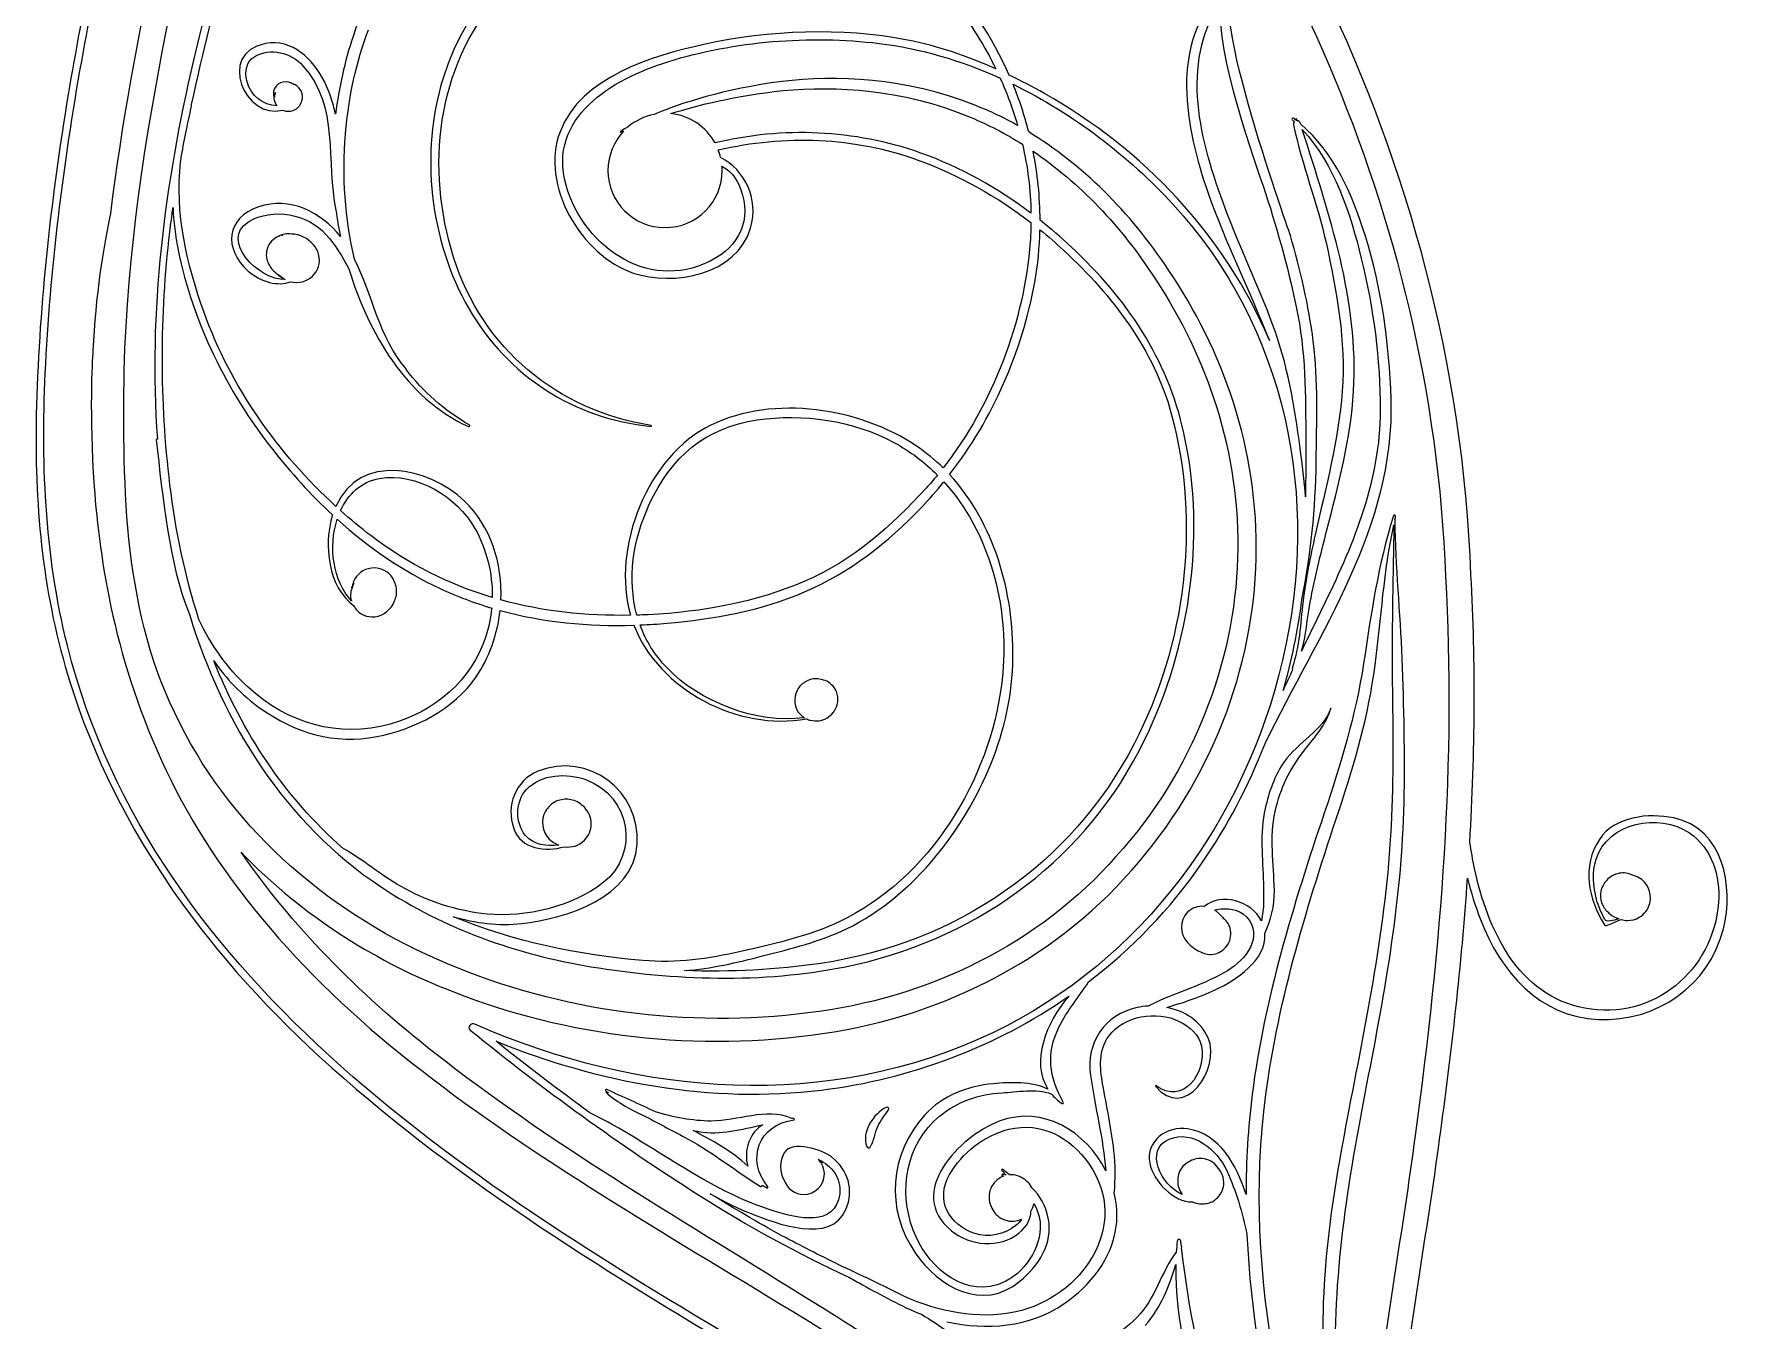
# Model space of a CAD drawing. Extents: x 0 to 115, y 0 to 123.
# Drawn here: x 66.56 to 96.29, y 29.79 to 52.29 of the extents above; entities that cross this region are included whole.
import ezdxf

# ---------------------------------------------------------------- set-up
doc = ezdxf.new("R2010")
doc.units = 0
doc.layers.add('ink_ext_XXXXXX', color=7, linetype='CONTINUOUS')

msp = doc.modelspace()

# ---------------------------------------------------------------- linework, layer by layer
at = {"layer": 'ink_ext_XXXXXX', "color": 7}
for points in [[(70.761222, 51.189444), (70.761222, 51.189444)], [(77.69648, 50.899814), (77.69648, 50.899814)], [(78.589361, 49.983297), (78.589361, 49.983297)], [(88.052625, 49.637575), (88.052625, 49.637575)], [(88.699619, 45.0497), (88.700325, 45.0497)], [(82.570458, 44.588619), (82.570458, 44.588619)], [(77.318655, 44.068977), (77.318655, 44.068977)], [(71.918333, 43.958205), (71.918333, 43.958205)], [(72.116947, 42.606361), (72.116947, 42.606361)], [(72.147639, 42.296269), (72.147639, 42.296269)], [(77.048075, 41.955839), (77.048075, 41.955839)], [(90.519247, 38.857391), (90.519247, 38.857391)], [(84.289897, 33.845125), (84.289897, 33.845125)], [(78.400272, 33.285972), (78.400272, 33.285972)]]:
    msp.add_lwpolyline(points, dxfattribs=at)
for points in [[(84.802836, 58.831316), (88.197969, 54.884086), (91.003611, 49.21918), (91.244558, 42.806386)], [(69.495808, 57.837894), (69.071416, 55.223105), (68.275902, 52.311983), (67.895255, 49.153916)], [(68.133733, 46.402955), (68.246269, 50.565733), (69.389975, 54.354214), (69.949127, 57.770514)], [(67.421122, 51.98778), (67.690997, 53.470152), (68.022608, 54.939119), (68.309416, 56.417964)], [(70.416558, 56.459591), (70.155502, 54.897139), (69.709239, 53.375961), (69.347289, 51.83538)], [(68.05083, 55.798839), (67.741091, 54.278719), (67.408775, 52.763186), (67.155127, 51.23213)], [(80.550805, 54.566233), (77.947658, 55.521908), (74.569458, 54.292125), (73.710091, 51.517527)], [(83.612211, 51.571855), (83.020602, 52.918055), (81.966502, 54.046591), (80.550805, 54.566233)], [(69.313775, 51.057152), (69.507802, 51.958852), (69.736755, 52.853497), (69.961122, 53.749905)], [(73.896005, 48.38733), (73.405291, 49.94555), (73.591205, 51.708733), (74.693283, 52.967797)], [(87.357652, 53.054933), (86.397744, 52.162405), (86.693725, 50.639464), (87.093069, 49.506694)], [(88.530991, 48.767625), (88.463964, 48.995166), (86.946314, 53.160061), (87.629644, 53.175936)], [(91.689058, 42.832491), (91.555002, 46.526075), (90.577102, 49.987177), (89.126127, 53.020714)], [(72.361775, 52.829861), (72.277461, 52.640772), (72.201261, 52.448155), (72.135997, 52.2506)], [(82.677702, 52.798816), (82.951105, 52.454152), (83.18535, 52.077739), (83.37973, 51.680864)], [(87.395047, 49.23188), (86.946666, 50.420389), (86.597416, 51.762708), (87.3065, 52.84115)], [(87.3065, 52.84115), (87.210897, 51.970141), (87.949614, 49.942375), (88.052625, 49.637575)], [(72.006175, 50.551975), (72.059444, 51.192266), (72.196675, 51.81245), (72.405519, 52.365958)], [(81.832447, 52.185336), (80.676041, 52.409702), (79.421211, 52.35855), (78.273625, 52.10843)], [(70.60353, 52.1236), (69.734991, 51.9585), (70.263805, 50.775989), (70.900922, 50.961902)], [(70.416911, 51.898527), (70.691372, 52.059747), (71.050852, 51.966966), (71.260755, 51.737308)], [(71.6347, 51.46073), (71.441025, 51.845258), (71.076958, 52.213205), (70.60353, 52.1236)], [(72.135997, 52.2506), (71.991005, 51.810333), (71.889052, 51.35278), (71.832608, 50.889583)], [(78.273625, 52.10843), (77.380391, 51.914402), (76.119564, 51.538341), (75.757261, 50.583019)], [(77.644622, 51.807158), (78.82043, 52.169814), (80.115125, 52.272472), (81.3375, 52.127127)], [(81.3375, 52.127127), (82.059636, 52.041402), (82.774716, 51.827619), (83.454872, 51.519644)], [(83.37973, 51.680864), (82.881961, 51.903819), (82.364083, 52.082325), (81.832447, 52.185336)], [(66.76178, 46.520077), (66.857736, 48.35558), (67.091275, 50.179441), (67.421122, 51.98778)], [(69.347289, 51.83538), (68.839994, 49.673558), (68.548952, 47.426716), (68.716169, 45.208097)], [(70.279327, 51.478722), (70.242639, 51.635708), (70.263805, 51.808216), (70.416911, 51.898527)], [(71.260755, 51.737308), (71.898577, 51.038102), (71.656572, 50.053147), (71.837194, 49.209655)], [(75.8638, 49.647452), (75.527955, 50.831727), (76.67413, 51.506944), (77.644622, 51.807158)], [(70.805672, 51.036339), (70.561902, 51.049391), (70.343533, 51.20673), (70.279327, 51.478722)], [(71.013105, 51.449441), (70.884694, 51.485072), (70.734764, 51.383472), (70.742877, 51.243066)], [(71.063552, 51.428627), (71.048383, 51.437094), (71.031802, 51.444855), (71.013105, 51.449441)], [(71.832608, 50.889583), (71.7871, 51.091019), (71.723247, 51.283989), (71.6347, 51.46073)], [(73.710091, 51.517527), (73.305808, 50.211544), (73.477258, 48.676961), (74.161647, 47.490922)], [(79.639227, 51.461436), (78.61723, 51.326675), (77.872516, 51.082552), (77.404027, 50.886408)], [(83.032244, 51.038808), (81.782, 51.54328), (80.579027, 51.570091), (79.639227, 51.461436)], [(83.454872, 51.519644), (83.576227, 51.250827), (83.678533, 50.973897), (83.759672, 50.691675)], [(84.221458, 51.254355), (84.022844, 51.365833), (83.819997, 51.472019), (83.612211, 51.571855)], [(67.155127, 51.23213), (66.85703, 49.435433), (66.652419, 47.621802), (66.600208, 45.800058)], [(70.742877, 51.243066), (70.74323, 51.22578), (70.745347, 51.208847), (70.749227, 51.193325)], [(70.749227, 51.193325), (70.749933, 51.152755), (70.758752, 51.114302), (70.780977, 51.073027)], [(70.777802, 51.269877), (70.769336, 51.245183), (70.76475, 51.218725), (70.761222, 51.189444)], [(70.761222, 51.189444), (70.764044, 51.209552), (70.766514, 51.229661), (70.769336, 51.250122)], [(70.769336, 51.250122), (70.771805, 51.256825), (70.77498, 51.263527), (70.777802, 51.269877)], [(71.103064, 51.411341), (71.090364, 51.418044), (71.077311, 51.424394), (71.063552, 51.428627)], [(71.121761, 51.402875), (71.115411, 51.40605), (71.109414, 51.409225), (71.103064, 51.411341)], [(71.122114, 51.402169), (71.122114, 51.402169), (71.121761, 51.402169), (71.121761, 51.402875)], [(71.242411, 51.123122), (71.281216, 51.234952), (71.218069, 51.348547), (71.122114, 51.402169)], [(77.69648, 50.899814), (78.165322, 51.048686), (78.819725, 51.212022), (79.655808, 51.301627)], [(79.655808, 51.301627), (80.579733, 51.385236), (81.748133, 51.334789), (82.946872, 50.829611)], [(83.954405, 50.578433), (83.882086, 50.862419), (83.791069, 51.141819), (83.68065, 51.412047)], [(83.68065, 51.412047), (84.740394, 50.894169), (85.706652, 50.151925), (86.472533, 49.318311)], [(88.163044, 46.934591), (87.389755, 48.769036), (85.964886, 50.277161), (84.221458, 51.254355)], [(69.222405, 50.617591), (69.250627, 50.746002), (69.279555, 50.875119), (69.304602, 51.004236)], [(69.304602, 51.004236), (69.308483, 51.021875), (69.3106, 51.039161), (69.313775, 51.057152)], [(70.780977, 51.073027), (70.788739, 51.06068), (70.7965, 51.048333), (70.805672, 51.036339)], [(70.900922, 50.961902), (70.972183, 50.9298), (71.053675, 50.931211), (71.1267, 50.97178)], [(71.1267, 50.97178), (71.186319, 51.005294), (71.220539, 51.06068), (71.242411, 51.123122)], [(77.404027, 50.886408), (77.232225, 50.853247), (77.07665, 50.775989), (76.948239, 50.667686)], [(78.468005, 50.388639), (78.313841, 50.667686), (78.029502, 50.865594), (77.69648, 50.899814)], [(83.759672, 50.691675), (83.519783, 50.826436), (83.277072, 50.942852), (83.032244, 51.038808)], [(69.137033, 50.168152), (69.164197, 50.318083), (69.193125, 50.468014), (69.222405, 50.617591)], [(72.006527, 50.544566), (72.006527, 50.547389), (72.006527, 50.549858), (72.006175, 50.551975)], [(75.757261, 50.583019), (75.403072, 49.650275), (76.128736, 48.420139), (77.038902, 48.111458)], [(76.869569, 50.592897), (76.699883, 50.413686), (76.594755, 50.172386), (76.594755, 49.905686)], [(76.948239, 50.667686), (76.853341, 50.614416), (76.80748, 50.581608), (76.811361, 50.580197)], [(76.811361, 50.580197), (76.812772, 50.573494), (76.832527, 50.578786), (76.869569, 50.592897)], [(82.070219, 50.209075), (80.895116, 50.624294), (79.663569, 50.670155), (78.468005, 50.388639)], [(82.946872, 50.829611), (83.249555, 50.705786), (83.550827, 50.549152), (83.845397, 50.363239)], [(86.404447, 48.157672), (85.727114, 49.193427), (84.869511, 50.022102), (83.954405, 50.578433)], [(88.583908, 50.820086), (88.568033, 50.831727), (88.548277, 50.804916), (88.563447, 50.791864)], [(88.563447, 50.791864), (88.5765, 50.780222), (88.589552, 50.767169), (88.602958, 50.754822)], [(88.602958, 50.754822), (88.589552, 50.740005), (88.582497, 50.72025), (88.587083, 50.698025)], [(88.628005, 50.784808), (88.613541, 50.796097), (88.599077, 50.808444), (88.583908, 50.820086)], [(88.587083, 50.698025), (88.734191, 50.004464), (89.000186, 49.340536), (89.15435, 48.64768)], [(88.636825, 50.806327), (88.635766, 50.813383), (88.624477, 50.811972), (88.62483, 50.804916)], [(88.62483, 50.804916), (88.625536, 50.798214), (88.626594, 50.791158), (88.628005, 50.784808)], [(88.645997, 50.774225), (88.642469, 50.785514), (88.640352, 50.795744), (88.636825, 50.806327)], [(88.704558, 50.730127), (88.696797, 50.754822), (88.673514, 50.776694), (88.645997, 50.774225)], [(88.70738, 50.72025), (88.706322, 50.723777), (88.705969, 50.726247), (88.704558, 50.730127)], [(89.843677, 48.754925), (89.616136, 49.489761), (89.296519, 50.214366), (88.70738, 50.72025)], [(88.73913, 50.620061), (89.298989, 50.022808), (89.585444, 49.136277), (89.771711, 48.369339)], [(89.636244, 46.044533), (89.72973, 47.641558), (89.212205, 49.124989), (88.73913, 50.620061)], [(72.163161, 48.353816), (71.992769, 49.061841), (71.945144, 49.813258), (72.005116, 50.538922)], [(72.005116, 50.538922), (72.006175, 50.540333), (72.007586, 50.54245), (72.006527, 50.544566)], [(78.525508, 50.264814), (79.687911, 50.535041), (80.898644, 50.496941), (82.034941, 50.080664)], [(78.565372, 50.131816), (78.555141, 50.17803), (78.542089, 50.222127), (78.525508, 50.264814)], [(83.845397, 50.363239), (83.936414, 49.967775), (83.986155, 49.564197), (83.993564, 49.158502)], [(69.53038, 47.424952), (69.233694, 48.252216), (69.014972, 49.16838), (69.120805, 50.052441)], [(69.120805, 50.052441), (69.125744, 50.091247), (69.131036, 50.1297), (69.137033, 50.168152)], [(79.089247, 48.899211), (79.241647, 49.4185), (78.987294, 49.914858), (78.565372, 50.131816)], [(78.589361, 49.983297), (78.714597, 49.90745), (78.819372, 49.800205), (78.881814, 49.662622)], [(78.593241, 49.905686), (78.593241, 49.932144), (78.591125, 49.957544), (78.589361, 49.983297)], [(82.034941, 50.080664), (82.739439, 49.823136), (83.398075, 49.450602), (83.993564, 48.994108)], [(83.993564, 49.158502), (83.406541, 49.599475), (82.761311, 49.964952), (82.070219, 50.209075)], [(84.152666, 49.035736), (84.151608, 49.438961), (84.110686, 49.84395), (84.031664, 50.241177)], [(84.031664, 50.241177), (84.83, 49.698958), (85.572244, 48.938722), (86.170908, 48.002802)], [(76.594755, 49.905686), (76.594755, 49.353941), (77.042077, 48.906972), (77.593822, 48.906972)], [(77.593822, 48.906972), (78.145919, 48.906972), (78.593241, 49.353941), (78.593241, 49.905686)], [(78.881814, 49.662622), (79.110414, 49.156739), (78.961541, 48.657205), (78.483527, 48.376041)], [(71.916216, 48.751044), (71.578255, 49.172614), (71.036389, 49.456952), (70.484644, 49.270686)], [(78.483527, 48.376041), (77.389211, 47.733986), (76.182711, 48.519622), (75.8638, 49.647452)], [(87.093069, 49.506694), (87.402102, 48.628983), (87.822966, 47.794664), (88.163044, 46.934591)], [(88.052625, 49.637575), (88.287575, 48.940486), (88.480544, 48.239164), (88.63365, 47.519144)], [(67.895255, 49.153916), (67.76508, 48.569011), (67.633141, 47.7167), (67.585164, 46.754675)], [(68.932422, 48.830066), (68.949355, 48.972589), (68.968052, 49.115111), (68.988866, 49.257986)], [(68.988866, 49.257986), (68.997686, 49.011394), (69.025555, 48.76445), (69.077414, 48.513625)], [(70.484644, 49.270686), (69.921964, 49.080891), (69.863402, 48.531969), (70.304727, 48.145325)], [(70.308255, 49.008572), (70.727355, 49.265394), (71.34648, 49.145802), (71.668214, 48.782794)], [(71.837194, 49.209655), (71.857302, 49.055139), (71.883408, 48.902739), (71.916216, 48.751044)], [(86.472533, 49.318311), (88.468902, 47.146964), (89.060158, 44.189627), (88.394819, 41.346239)], [(88.214197, 47.231983), (87.961255, 47.906847), (87.6494, 48.558075), (87.395047, 49.23188)], [(68.934186, 44.41223), (68.756739, 45.875552), (68.758855, 47.366744), (68.932422, 48.830066)], [(70.947841, 48.001391), (70.487819, 47.975991), (69.796022, 48.694952), (70.308255, 49.008572)], [(71.059319, 48.793377), (70.982061, 48.801139), (70.903744, 48.795847), (70.835305, 48.753866)], [(70.906566, 48.776444), (70.899511, 48.77468), (70.893514, 48.772916), (70.886458, 48.771152)], [(70.886458, 48.771152), (70.889633, 48.772211), (70.892455, 48.773622), (70.89563, 48.77468)], [(70.89563, 48.77468), (70.898805, 48.775386), (70.902333, 48.776091), (70.906566, 48.776444)], [(71.443494, 48.604641), (71.347891, 48.717883), (71.211014, 48.794436), (71.059319, 48.793377)], [(71.668214, 48.782794), (71.82908, 48.601466), (71.953964, 48.397561), (72.063325, 48.183777)], [(77.038902, 48.111458), (77.737402, 47.875097), (78.851475, 48.083236), (79.089247, 48.899211)], [(83.993564, 48.994108), (83.992152, 48.881219), (83.988977, 48.76833), (83.980158, 48.655794)], [(84.059886, 47.95165), (84.114919, 48.25398), (84.1442, 48.561602), (84.151608, 48.869577)], [(84.151608, 48.869577), (84.29413, 48.753514), (84.43383, 48.632511), (84.568239, 48.507627)], [(84.699119, 48.5676), (84.523789, 48.730936), (84.341755, 48.886864), (84.152666, 49.035736)], [(88.931041, 46.920127), (88.851666, 47.542427), (88.707733, 48.165786), (88.530991, 48.767625)], [(69.077414, 48.513625), (69.342702, 47.235864), (69.922316, 46.056527), (70.725591, 45.031002)], [(70.631752, 48.527736), (70.606705, 48.436014), (70.620464, 48.342527), (70.664914, 48.263152)], [(70.835305, 48.753866), (70.738997, 48.714355), (70.662444, 48.638508), (70.631752, 48.527736)], [(71.534864, 48.4406), (71.516872, 48.507627), (71.485122, 48.561602), (71.443494, 48.604641)], [(83.980158, 48.655794), (83.877852, 47.267614), (83.326461, 45.816286), (82.457216, 44.705036)], [(84.568239, 48.507627), (85.427605, 47.709291), (86.143039, 46.782191), (86.453483, 45.633547)], [(86.66903, 45.312872), (86.381869, 46.616739), (85.664672, 47.66978), (84.699119, 48.5676)], [(89.15435, 48.64768), (89.343086, 47.800308), (89.503952, 46.915189), (89.436572, 46.044533)], [(90.293469, 45.915416), (90.261014, 46.870033), (90.127311, 47.840172), (89.843677, 48.754925)], [(70.664914, 48.263152), (70.691372, 48.203886), (70.735116, 48.155555), (70.786269, 48.114986)], [(71.044855, 47.960822), (71.324608, 47.883564), (71.614944, 48.134741), (71.534864, 48.4406)], [(72.063325, 48.183777), (72.410458, 47.0563), (73.053219, 45.939052), (74.153886, 45.427877)], [(73.063802, 46.435058), (72.588964, 46.989272), (72.481014, 47.721286), (72.163161, 48.353816)], [(77.352169, 45.44728), (75.713164, 45.704808), (74.398008, 46.794539), (73.896005, 48.38733)], [(89.771711, 48.369339), (89.982672, 47.501505), (90.104733, 46.600864), (90.102264, 45.706572)], [(70.304727, 48.145325), (70.523097, 47.955177), (70.827544, 47.873333), (71.044855, 47.960822)], [(70.786269, 48.114986), (70.821194, 48.083236), (70.86, 48.05713), (70.8981, 48.030319)], [(70.8981, 48.030319), (70.873758, 48.049722), (70.849416, 48.068066), (70.824016, 48.087469)], [(70.824016, 48.087469), (70.824722, 48.087469), (70.824722, 48.086764), (70.825075, 48.086764)], [(70.825075, 48.086764), (70.864233, 48.055366), (70.904097, 48.026086), (70.947841, 48.001391)], [(82.570458, 44.588619), (83.326461, 45.565814), (83.837989, 46.73245), (84.059886, 47.95165)], [(86.170908, 48.002802), (87.055322, 46.675652), (87.669508, 44.969972), (87.605302, 43.132705)], [(87.930916, 43.124591), (87.982775, 45.037705), (87.327666, 46.803005), (86.404447, 48.157672)], [(71.836136, 44.033347), (70.818725, 44.961505), (69.993577, 46.136255), (69.53038, 47.424952)], [(74.161647, 47.490922), (74.84145, 46.314408), (75.998208, 45.565108), (77.349347, 45.431405)], [(88.63365, 47.519144), (88.798397, 46.747266), (88.798397, 45.970097), (88.799455, 45.185166)], [(88.700325, 45.0497), (88.606133, 45.800058), (88.479133, 46.523252), (88.214197, 47.231983)], [(67.585164, 46.754675), (67.574933, 46.529602), (67.5199, 45.6847), (67.608094, 44.381891)], [(88.981841, 44.806989), (88.989602, 45.510427), (89.021, 46.220922), (88.931041, 46.920127)], [(67.141369, 41.60165), (66.735322, 43.21843), (66.676055, 44.861316), (66.76178, 46.520077)], [(69.109516, 40.241691), (68.119269, 42.1414), (68.105511, 44.345202), (68.133733, 46.402955)], [(73.063097, 46.426239), (73.065566, 46.428355), (73.066272, 46.432236), (73.063802, 46.435058)], [(74.170114, 45.456805), (73.7302, 45.711511), (73.363311, 46.042416), (73.063097, 46.426239)], [(66.600208, 45.800058), (66.556464, 44.25983), (66.676408, 42.718897), (67.102916, 41.232291)], [(81.990844, 45.087447), (81.002008, 45.756314), (79.495647, 45.986325), (78.396744, 45.454336)], [(88.088608, 39.88468), (89.030877, 41.820725), (90.369316, 43.692211), (90.293469, 45.915416)], [(89.436572, 46.044533), (89.370602, 45.191869), (89.151175, 44.366722), (88.964908, 43.535225)], [(89.16458, 43.601194), (89.372014, 44.401294), (89.587208, 45.215505), (89.636244, 46.044533)], [(77.318655, 44.068977), (77.697891, 44.889891), (78.292675, 45.412708), (79.206369, 45.545)], [(79.206369, 45.545), (80.004705, 45.661416), (80.883475, 45.536886), (81.59785, 45.150241)], [(86.453483, 45.633547), (86.964658, 43.743364), (86.699369, 41.611527), (85.797316, 39.879036)], [(90.102264, 45.706572), (90.098383, 44.508539), (89.649297, 43.406108), (89.134594, 42.345305)], [(68.716169, 45.208097), (68.706997, 45.213389), (68.690416, 45.207391), (68.691827, 45.194691)], [(74.153886, 45.427877), (74.172936, 45.419058), (74.189516, 45.445869), (74.170114, 45.456805)], [(78.396744, 45.454336), (77.292902, 44.919877), (76.648025, 43.311564), (76.990572, 42.1287)], [(77.349347, 45.431405), (77.358872, 45.431052), (77.360283, 45.445869), (77.352169, 45.44728)], [(85.883747, 39.757327), (86.756872, 41.43408), (87.077194, 43.457261), (86.66903, 45.312872)], [(68.691827, 45.194691), (68.817064, 44.176575), (68.901377, 43.079789), (69.279555, 42.130111)], [(70.725591, 45.031002), (71.044502, 44.62425), (71.396222, 44.236547), (71.778986, 43.882711)], [(74.084741, 44.126127), (73.458561, 44.72585), (72.253472, 44.976675), (71.836136, 44.033347)], [(81.59785, 45.150241), (81.883952, 44.995019), (82.135836, 44.801697), (82.357733, 44.580152)], [(82.457216, 44.705036), (82.314694, 44.844736), (82.160177, 44.973147), (81.990844, 45.087447)], [(88.794164, 44.198094), (88.776172, 44.483139), (88.745127, 44.76783), (88.699619, 45.0497)], [(88.799455, 45.185166), (88.800866, 44.859552), (88.800161, 44.529352), (88.794164, 44.198094)], [(72.597077, 44.52018), (73.250422, 44.632011), (73.952802, 44.207266), (74.26748, 43.648114)], [(88.733486, 42.406336), (88.890472, 43.194794), (88.973375, 43.993836), (88.981841, 44.806989)], [(67.608094, 44.381891), (67.705461, 43.087197), (67.968633, 41.297908), (68.869627, 39.41478)], [(69.44148, 42.054264), (69.1963, 42.819791), (69.031552, 43.614952), (68.934186, 44.41223)], [(71.918333, 43.958205), (72.050625, 44.244661), (72.277461, 44.465147), (72.597077, 44.52018)], [(82.159472, 44.350141), (81.554458, 43.685861), (80.872891, 43.082258), (80.039983, 42.724541)], [(82.079039, 44.015708), (82.215916, 44.158583), (82.346091, 44.307455), (82.470622, 44.461266)], [(82.357733, 44.580152), (82.293527, 44.501836), (82.227911, 44.425283), (82.159472, 44.350141)], [(82.470622, 44.461266), (83.269664, 43.580027), (83.606919, 42.299091), (83.50038, 41.115169)], [(83.678533, 41.388925), (83.693702, 42.528397), (83.352214, 43.742658), (82.570458, 44.588619)], [(74.722211, 42.396811), (74.749727, 43.036397), (74.550408, 43.68198), (74.084741, 44.126127)], [(77.10205, 42.131169), (76.929894, 42.75735), (77.033258, 43.449852), (77.318655, 44.068977)], [(80.030458, 42.536158), (80.823502, 42.877647), (81.484961, 43.393055), (82.079039, 44.015708)], [(71.778986, 43.882711), (71.613533, 43.353897), (71.70208, 42.627527), (72.147639, 42.296269)], [(72.107775, 42.384111), (71.783572, 42.725247), (71.703844, 43.327791), (71.859772, 43.807922)], [(71.859772, 43.807922), (72.400227, 43.320736), (73.002419, 42.9034), (73.662114, 42.59613)], [(72.4475, 43.521114), (72.266172, 43.658697), (72.090489, 43.805805), (71.918333, 43.958205)], [(90.331922, 43.865072), (90.064869, 43.014172), (89.945277, 42.162566), (89.811222, 41.283444)], [(90.012305, 41.255927), (90.119197, 42.068727), (90.165411, 42.905869), (90.340741, 43.709144)], [(90.340741, 43.709144), (90.331922, 42.844133), (90.301583, 41.981239), (90.312166, 41.115169)], [(90.371786, 43.854136), (90.378136, 43.880241), (90.33933, 43.890825), (90.331922, 43.865072)], [(90.360144, 43.798397), (90.364377, 43.816741), (90.367905, 43.835439), (90.371786, 43.854136)], [(90.362261, 43.792752), (90.362261, 43.795222), (90.36085, 43.79628), (90.360144, 43.798397)], [(90.486439, 41.365994), (90.455394, 42.173502), (90.371433, 42.984539), (90.362261, 43.792752)], [(74.570516, 42.440202), (73.820864, 42.664922), (73.108605, 43.016994), (72.4475, 43.521114)], [(74.26748, 43.648114), (74.473502, 43.284047), (74.577572, 42.861066), (74.570516, 42.440202)], [(88.964908, 43.535225), (88.87883, 43.151402), (88.798397, 42.766169), (88.752183, 42.374939)], [(88.876361, 42.358358), (88.958205, 42.775694), (89.057689, 43.18915), (89.16458, 43.601194)], [(87.605302, 43.132705), (87.559441, 41.306022), (86.825311, 39.394672), (85.480522, 37.90983)], [(85.750044, 37.667472), (87.143869, 39.223927), (87.895991, 41.221002), (87.930916, 43.124591)], [(72.399522, 42.943616), (72.274991, 42.909397), (72.159633, 42.803211), (72.130705, 42.674094)], [(72.835555, 42.766169), (72.757591, 42.919275), (72.558977, 42.988066), (72.399522, 42.943616)], [(91.669302, 38.158186), (91.759261, 39.730516), (91.775841, 41.292264), (91.689058, 42.832491)], [(72.116241, 42.603186), (72.0919, 42.532277), (72.080258, 42.4589), (72.107775, 42.384111)], [(72.119769, 42.626822), (72.118358, 42.618002), (72.115536, 42.609183), (72.112361, 42.601422)], [(72.112361, 42.601422), (72.113772, 42.60495), (72.115536, 42.609183), (72.117652, 42.613769)], [(72.117652, 42.613769), (72.116947, 42.609889), (72.116241, 42.607066), (72.116241, 42.603186)], [(72.151519, 42.69385), (72.138819, 42.664922), (72.127177, 42.635641), (72.116947, 42.606361)], [(72.116947, 42.606361), (72.117652, 42.609183), (72.118358, 42.612358), (72.118358, 42.61518)], [(72.118358, 42.61518), (72.128941, 42.641286), (72.14023, 42.667744), (72.151519, 42.69385)], [(72.13, 42.671625), (72.125766, 42.656455), (72.122591, 42.641286), (72.119416, 42.625411)], [(72.119416, 42.625411), (72.119416, 42.626116), (72.119769, 42.626469), (72.119769, 42.626822)], [(72.130705, 42.674094), (72.130705, 42.673741), (72.130705, 42.673036), (72.13, 42.671625)], [(72.899408, 42.5478), (72.899408, 42.63035), (72.872244, 42.694555), (72.835555, 42.766169)], [(72.835555, 42.325197), (72.873655, 42.397516), (72.899408, 42.464897), (72.899408, 42.5478)], [(73.662114, 42.59613), (73.958094, 42.458194), (74.257955, 42.346011), (74.561697, 42.2557)], [(80.039983, 42.724541), (79.175677, 42.352714), (78.237641, 42.18585), (77.301016, 42.139283)], [(77.623808, 41.989), (78.444722, 42.060966), (79.270222, 42.208075), (80.030458, 42.536158)], [(91.244558, 42.806386), (91.428355, 39.621861), (91.168005, 36.330797), (90.712216, 33.031619)], [(72.147639, 42.296269), (72.17833, 42.239119), (72.217841, 42.191141), (72.280989, 42.1541)], [(72.468314, 42.1033), (72.615069, 42.089189), (72.767822, 42.198197), (72.835555, 42.325197)], [(74.561697, 42.2557), (74.545469, 42.087425), (74.512661, 41.920914), (74.459744, 41.760047)], [(76.990572, 42.1287), (76.207758, 42.114941), (75.448227, 42.197491), (74.722211, 42.396811)], [(88.403286, 40.811427), (88.554627, 41.333539), (88.665047, 41.867644), (88.733486, 42.406336)], [(88.752183, 42.374939), (88.704558, 41.969597), (88.692564, 41.597769), (88.562036, 41.203364)], [(88.723961, 41.501814), (88.810391, 41.777333), (88.818152, 42.060261), (88.876361, 42.358358)], [(89.134594, 42.345305), (88.997716, 42.063436), (88.859427, 41.783683), (88.723961, 41.501814)], [(69.279555, 42.130111), (69.867989, 40.232519), (70.942197, 38.496147), (72.63165, 37.377136)], [(70.303316, 40.870341), (69.920552, 41.220297), (69.645739, 41.621405), (69.44148, 42.054264)], [(72.280989, 42.1541), (72.338491, 42.120233), (72.400933, 42.1033), (72.468314, 42.1033)], [(74.289, 41.052022), (74.518658, 41.387514), (74.661886, 41.794619), (74.708452, 42.213366)], [(74.708452, 42.213366), (75.467983, 42.004875), (76.250444, 41.930439), (77.048075, 41.955839)], [(77.048075, 41.955839), (77.484461, 40.825891), (78.876522, 40.098464), (80.0675, 40.31895)], [(77.301016, 42.139283), (77.235047, 42.135755), (77.168372, 42.133639), (77.10205, 42.131169)], [(77.157083, 41.960072), (77.312305, 41.966069), (77.467175, 41.975947), (77.623808, 41.989)], [(77.628394, 41.208302), (77.410025, 41.435139), (77.255508, 41.689139), (77.157083, 41.960072)], [(74.459744, 41.760047), (74.209625, 40.994519), (73.563336, 40.436072), (72.786872, 40.227227)], [(79.301972, 29.182814), (74.336977, 32.115808), (68.645966, 35.613952), (67.141369, 41.60165)], [(71.96243, 38.054116), (70.932672, 38.952994), (70.197836, 40.088586), (69.700066, 41.333186)], [(69.700066, 41.333186), (69.914202, 41.022741), (70.180902, 40.742283), (70.518511, 40.502041)], [(82.314694, 37.895366), (83.12185, 38.869033), (83.661247, 40.111869), (83.678533, 41.388925)], [(88.394819, 41.346239), (87.741475, 38.556825), (85.948305, 36.091261), (83.339161, 34.837489)], [(90.519247, 38.857391), (90.536886, 39.693827), (90.518189, 40.529558), (90.486439, 41.365994)], [(67.102916, 41.232291), (67.871266, 38.55753), (69.508508, 36.279644), (71.546505, 34.416977)], [(72.553333, 40.008505), (73.21338, 40.137622), (73.900944, 40.484402), (74.289, 41.052022)], [(80.032222, 40.338), (79.179558, 40.227227), (78.199541, 40.61493), (77.628394, 41.208302)], [(83.50038, 41.115169), (83.346569, 39.405961), (82.328452, 37.649833), (80.781522, 36.841972)], [(88.574736, 41.186783), (88.516527, 41.062958), (88.459025, 40.937369), (88.403286, 40.811427)], [(88.562036, 41.203364), (88.559919, 41.193839), (88.566622, 41.187489), (88.574736, 41.186783)], [(89.811222, 41.283444), (89.671169, 40.376805), (89.4147, 39.536841), (89.124011, 38.671125)], [(89.38295, 38.723689), (89.662702, 39.561183), (89.896594, 40.377864), (90.012305, 41.255927)], [(90.312166, 41.115169), (90.322044, 40.278027), (90.33545, 39.440533), (90.300172, 38.60445)], [(72.786872, 40.227227), (71.86965, 39.980989), (70.999347, 40.232519), (70.303316, 40.870341)], [(79.909102, 40.827302), (79.835372, 40.687955), (79.84278, 40.503452), (79.964841, 40.391975)], [(80.049508, 40.967708), (79.990594, 40.927139), (79.943675, 40.892214), (79.909102, 40.827302)], [(80.235775, 41.018861), (80.168747, 41.018155), (80.107011, 41.001575), (80.049508, 40.967708)], [(80.352191, 40.998752), (80.315855, 41.011805), (80.276344, 41.018155), (80.235775, 41.018861)], [(80.361364, 40.997341), (80.358541, 40.998047), (80.355719, 40.998047), (80.352191, 40.998752)], [(80.570914, 40.836827), (80.525758, 40.912322), (80.4485, 40.977233), (80.361364, 40.997341)], [(80.570914, 40.483697), (80.63018, 40.595175), (80.636177, 40.725702), (80.570914, 40.836827)], [(70.518511, 40.502041), (71.120702, 40.073416), (71.813205, 39.863866), (72.553333, 40.008505)], [(80.532814, 40.429722), (80.547277, 40.447008), (80.56033, 40.465), (80.570914, 40.483697)], [(89.2369, 40.504158), (89.102139, 40.111869), (88.654816, 39.904789), (88.426216, 39.571766)], [(88.778994, 39.771791), (88.966672, 40.012033), (89.148352, 40.206414), (89.24078, 40.502747)], [(89.24078, 40.502747), (89.241839, 40.505569), (89.237958, 40.506275), (89.2369, 40.504158)], [(73.789466, 36.034464), (71.804033, 36.862786), (70.053902, 38.330341), (69.109516, 40.241691)], [(79.964841, 40.391975), (79.986361, 40.372572), (80.008939, 40.353875), (80.032222, 40.338)], [(80.0675, 40.31895), (80.089725, 40.306955), (80.112302, 40.297783), (80.13735, 40.292844)], [(80.13735, 40.292844), (80.238597, 40.273441), (80.33173, 40.276616), (80.422041, 40.330239)], [(80.422041, 40.330239), (80.466844, 40.355991), (80.50318, 40.389858), (80.532814, 40.429722)], [(85.797316, 39.879036), (84.69418, 37.760958), (82.670647, 36.391475), (80.316208, 36.043283)], [(86.983708, 37.794825), (87.425739, 38.437233), (87.797566, 39.142083), (88.088608, 39.88468)], [(77.106636, 38.129611), (77.163433, 39.06165), (76.251855, 39.752389), (75.369558, 39.40208)], [(80.747655, 35.984722), (82.942639, 36.43028), (84.841289, 37.756019), (85.883747, 39.757327)], [(88.426216, 39.571766), (88.253708, 39.321647), (88.156694, 39.043305), (88.090019, 38.749089)], [(88.26535, 38.700758), (88.362364, 39.121269), (88.513352, 39.433477), (88.778994, 39.771791)], [(68.869627, 39.41478), (69.75263, 37.52495), (71.3553, 35.685214), (73.338264, 34.167916)], [(75.369558, 39.40208), (74.974447, 39.244741), (74.809347, 38.793186), (74.946225, 38.401955)], [(75.167769, 39.0807), (75.431294, 39.359747), (75.875089, 39.377033), (76.218694, 39.251444)], [(76.218694, 39.251444), (76.988808, 38.968869), (77.158494, 37.959219), (76.508325, 37.451925)], [(75.151541, 38.277777), (74.973036, 38.488033), (74.970919, 38.872561), (75.167769, 39.0807)], [(75.505025, 38.705697), (75.411186, 38.55118), (75.441172, 38.3441), (75.567819, 38.2171)], [(75.655308, 38.858097), (75.587575, 38.813294), (75.547358, 38.776605), (75.505025, 38.705697)], [(75.862389, 38.913836), (75.790775, 38.909602), (75.717044, 38.897608), (75.655308, 38.858097)], [(75.975277, 38.898666), (75.93753, 38.905016), (75.900489, 38.915247), (75.862389, 38.913836)], [(76.182711, 38.772019), (76.136144, 38.823525), (76.046891, 38.887025), (75.975277, 38.898666)], [(76.303008, 38.483094), (76.303008, 38.595983), (76.256794, 38.689822), (76.182711, 38.772019)], [(89.124011, 38.671125), (88.583202, 37.06528), (88.075202, 35.435094), (87.86283, 33.748464)], [(88.090019, 38.749089), (87.991241, 38.313055), (88.049097, 37.88443), (88.058622, 37.443458)], [(88.10025, 33.748464), (88.328497, 35.453439), (88.840025, 37.09703), (89.38295, 38.723689)], [(88.250533, 37.324925), (88.240655, 37.781772), (88.163044, 38.249202), (88.26535, 38.700758)], [(89.870136, 33.929439), (90.190105, 35.56668), (90.484675, 37.184519), (90.519247, 38.857391)], [(93.87875, 37.865027), (94.086183, 38.507083), (94.974477, 38.686647), (95.510347, 38.323286)], [(95.235533, 38.585752), (94.800205, 38.676064), (94.202952, 38.61715), (93.934841, 38.211808)], [(74.946225, 38.401955), (75.073577, 38.03683), (75.503614, 37.987441), (75.834872, 38.082339)], [(76.182711, 38.194522), (76.258911, 38.270722), (76.303008, 38.37585), (76.303008, 38.483094)], [(90.300172, 38.60445), (90.228911, 36.868077), (89.880719, 35.191677), (89.554752, 33.489877)], [(96.104072, 36.647239), (96.289986, 37.38278), (96.109716, 38.404777), (95.235533, 38.585752)], [(75.0891, 36.739666), (75.851452, 36.826097), (77.049133, 37.191222), (77.106636, 38.129611)], [(75.736447, 38.109855), (75.522311, 38.084808), (75.293358, 38.110914), (75.151541, 38.277777)], [(75.567819, 38.2171), (75.598864, 38.186408), (75.633436, 38.162066), (75.671889, 38.143369)], [(75.671889, 38.143369), (75.69235, 38.129611), (75.713516, 38.118675), (75.736447, 38.109855)], [(75.834872, 38.082339), (75.957286, 38.062936), (76.087108, 38.098214), (76.182711, 38.194522)], [(91.752911, 37.703808), (91.720808, 37.854444), (91.693291, 38.005786), (91.669302, 38.158186)], [(93.934841, 38.211808), (93.629689, 37.747905), (93.73658, 37.160177), (94.027622, 36.717089)], [(95.510347, 38.323286), (95.903341, 38.057291), (96.052214, 37.56693), (96.019052, 37.109377)], [(73.574625, 34.468836), (72.2062, 35.53105), (71.04168, 36.733669), (70.177375, 37.989205)], [(70.177375, 37.989205), (71.142222, 36.977791), (72.343783, 36.18263), (73.627541, 35.6517)], [(72.966083, 37.391247), (72.619302, 37.588802), (72.310269, 37.858677), (71.96243, 38.054116)], [(85.480522, 37.90983), (84.152314, 36.400294), (82.198277, 35.42063), (80.0929, 35.177919)], [(80.777289, 36.651825), (81.366427, 36.93828), (81.898416, 37.393364), (82.314694, 37.895366)], [(85.00145, 35.719433), (85.759216, 36.297636), (86.430552, 36.993666), (86.983708, 37.794825)], [(93.886511, 37.161589), (93.831125, 37.387014), (93.805019, 37.639602), (93.87875, 37.865027)], [(80.144052, 34.789864), (82.318575, 35.045627), (84.380561, 36.08738), (85.750044, 37.667472)], [(91.140841, 32.972352), (91.353566, 34.495294), (91.524311, 36.019647), (91.629439, 37.53518)], [(91.629439, 37.53518), (91.689764, 37.28753), (91.763494, 37.045172), (91.854158, 36.81128)], [(93.679783, 35.258), (92.505739, 35.481661), (91.975514, 36.641241), (91.752911, 37.703808)], [(94.075952, 37.505547), (94.027269, 37.45898), (93.989169, 37.405711), (93.969414, 37.334097)], [(94.072777, 37.506958), (94.072425, 37.506252), (94.072072, 37.505547), (94.071366, 37.504136)], [(94.071366, 37.504136), (94.072777, 37.504841), (94.074189, 37.505547), (94.075952, 37.505547)], [(94.171908, 37.580336), (94.133102, 37.56058), (94.09853, 37.536239), (94.072777, 37.506958)], [(94.191664, 37.589861), (94.184961, 37.586686), (94.178611, 37.584216), (94.171908, 37.580336)], [(94.209302, 37.596564), (94.204011, 37.5948), (94.197661, 37.59233), (94.191664, 37.589861)], [(94.222355, 37.60115), (94.218122, 37.599739), (94.213889, 37.59868), (94.209302, 37.596564)], [(94.456247, 37.608558), (94.388161, 37.635016), (94.300672, 37.628666), (94.222355, 37.60115)], [(94.535269, 37.581394), (94.508105, 37.588097), (94.482705, 37.597975), (94.456247, 37.608558)], [(94.815022, 37.087858), (94.872525, 37.295997), (94.746936, 37.526714), (94.535269, 37.581394)], [(72.63165, 37.377136), (73.732669, 36.647591), (74.996672, 36.198505), (76.296658, 35.985427)], [(74.483027, 36.904766), (73.960916, 36.954155), (73.420461, 37.132661), (72.966083, 37.391247)], [(76.508325, 37.451925), (75.972808, 37.032825), (75.15648, 36.841266), (74.483027, 36.904766)], [(88.022991, 36.789408), (87.858244, 37.134777), (87.313555, 37.286472), (87.023925, 37.039175)], [(88.058622, 37.443458), (88.063914, 37.232144), (88.07485, 36.999664), (88.022991, 36.789408)], [(88.083669, 36.565394), (88.18668, 36.802108), (88.256177, 37.034941), (88.250533, 37.324925)], [(93.969414, 37.334097), (93.956714, 37.289647), (93.953891, 37.244491), (93.957772, 37.200041)], [(93.957772, 37.200041), (93.957772, 37.13513), (93.982466, 37.071277), (94.020214, 37.014833)], [(86.732177, 36.935811), (86.587186, 36.790466), (86.592125, 36.556575), (86.732177, 36.410525)], [(87.023925, 37.039175), (86.91915, 37.048347), (86.812611, 37.016244), (86.732177, 36.935811)], [(87.207016, 36.974264), (87.220069, 36.977791), (87.232416, 36.982025), (87.245822, 36.984494)], [(87.256052, 36.935811), (87.240883, 36.950275), (87.224302, 36.961916), (87.207016, 36.974264)], [(87.245822, 36.984494), (87.416214, 37.020477), (87.635289, 36.994372), (87.76123, 36.859611)], [(87.372822, 36.82398), (87.331194, 36.858552), (87.295211, 36.898769), (87.256052, 36.935811)], [(96.019052, 37.109377), (95.933327, 35.921222), (94.877464, 35.030458), (93.679783, 35.258)], [(94.031855, 36.810575), (93.972236, 36.922052), (93.917555, 37.038469), (93.886511, 37.161589)], [(94.020214, 37.014833), (94.025858, 37.006719), (94.031855, 36.997547), (94.038558, 36.988727)], [(94.038558, 36.988727), (94.039616, 36.988022), (94.039969, 36.987669), (94.040322, 36.986611)], [(94.040322, 36.986611), (94.047025, 36.979202), (94.054786, 36.970736), (94.061489, 36.963327)], [(94.061489, 36.963327), (94.07948, 36.943925), (94.098177, 36.926639), (94.11758, 36.911469)], [(94.11758, 36.911469), (94.118286, 36.911469), (94.118286, 36.911469), (94.118286, 36.910764)], [(94.118286, 36.910764), (94.164852, 36.869841), (94.218122, 36.83915), (94.274566, 36.820452)], [(94.631225, 36.848322), (94.720477, 36.900533), (94.787858, 36.987669), (94.815022, 37.087858)], [(77.204002, 36.093025), (76.083933, 36.192155), (74.939169, 36.422519), (73.892477, 36.857847)], [(73.892477, 36.857847), (74.281944, 36.749544), (74.680936, 36.6931), (75.0891, 36.739666)], [(80.781522, 36.841972), (80.213902, 36.544933), (79.543625, 36.39218), (78.92203, 36.252127)], [(79.300914, 36.173811), (79.796214, 36.299047), (80.31515, 36.427458), (80.777289, 36.651825)], [(87.476186, 36.656411), (87.453255, 36.74143), (87.40563, 36.796464), (87.34213, 36.848322)], [(87.34213, 36.848322), (87.352361, 36.839855), (87.362591, 36.832094), (87.372822, 36.82398)], [(87.76123, 36.859611), (88.081552, 36.518827), (87.738652, 36.099375), (87.429972, 35.913814)], [(87.440202, 36.378422), (87.488886, 36.461677), (87.502291, 36.56363), (87.476186, 36.656411)], [(91.854158, 36.81128), (92.205877, 35.902877), (92.879683, 35.1056), (93.919672, 35.062914)], [(93.919672, 35.062914), (94.933908, 35.02058), (95.85113, 35.645702), (96.104072, 36.647239)], [(94.027622, 36.717089), (94.033619, 36.707916), (94.045261, 36.701566), (94.057255, 36.705447)], [(94.274566, 36.820452), (94.177552, 36.791172), (94.059372, 36.760127), (94.031855, 36.810575)], [(94.057255, 36.705447), (94.145802, 36.733669), (94.228352, 36.778472), (94.315841, 36.809869)], [(94.315841, 36.809869), (94.351825, 36.798933), (94.389572, 36.793641), (94.428377, 36.793641)], [(94.428377, 36.793641), (94.501402, 36.793641), (94.568077, 36.811633), (94.631225, 36.848322)], [(86.732177, 36.410525), (86.793914, 36.346672), (86.864116, 36.285994), (86.946314, 36.2486)], [(87.214425, 35.578322), (87.581666, 35.751183), (88.11683, 36.10255), (88.083669, 36.565394)], [(87.224302, 36.212616), (87.314614, 36.236958), (87.392577, 36.297636), (87.440202, 36.378422)], [(80.0929, 35.177919), (77.994577, 34.909455), (75.778427, 35.196264), (73.789466, 36.034464)], [(76.296658, 35.985427), (77.74975, 35.747302), (79.297386, 35.691211), (80.747655, 35.984722)], [(78.92203, 36.252127), (78.347355, 36.122658), (77.793847, 36.041519), (77.204002, 36.093025)], [(77.936016, 35.918047), (78.395686, 35.948033), (78.856766, 36.059864), (79.300914, 36.173811)], [(80.316208, 36.043283), (79.549975, 35.930394), (78.745289, 35.885591), (77.936016, 35.918047)], [(86.946314, 36.2486), (87.038389, 36.206619), (87.123055, 36.184394), (87.224302, 36.212616)], [(84.483572, 34.927094), (84.62433, 35.215314), (84.83, 35.453439), (85.00145, 35.719433)], [(87.429972, 35.913814), (87.100477, 35.714847), (86.736411, 35.592786), (86.380458, 35.451675)], [(73.627541, 35.6517), (75.693761, 34.789864), (77.974469, 34.503408), (80.144052, 34.789864)], [(80.328908, 33.828544), (81.893477, 34.020455), (83.3822, 34.585605), (84.655727, 35.468255)], [(84.655727, 35.468255), (84.259558, 35.010702), (83.985802, 34.321022), (84.289897, 33.845125)], [(86.380458, 35.451675), (86.272155, 35.408989), (86.159972, 35.35078), (86.045672, 35.295747)], [(86.367405, 35.273169), (86.655272, 35.358541), (86.94208, 35.450264), (87.214425, 35.578322)], [(85.853055, 35.271052), (85.28085, 35.148286), (84.953472, 34.660394), (85.035669, 34.081133)], [(85.353875, 34.770108), (85.622339, 35.131705), (86.191016, 35.225191), (86.587186, 35.029047)], [(86.045672, 35.295747), (85.97935, 35.292219), (85.914791, 35.284105), (85.853055, 35.271052)], [(87.091658, 34.740827), (86.966069, 35.036455), (86.67785, 35.211433), (86.367405, 35.273169)], [(74.265716, 34.981775), (74.202569, 35.008939), (74.122136, 34.928505), (74.185636, 34.877)], [(74.185636, 34.877), (75.458811, 33.841244), (76.800072, 32.872516), (78.186136, 31.991983)], [(83.339161, 34.837489), (80.452027, 33.450719), (77.14403, 33.710364), (74.265716, 34.981775)], [(84.559419, 33.615819), (84.311064, 34.053969), (84.254972, 34.461075), (84.483572, 34.927094)], [(86.587186, 35.029047), (86.765691, 34.940852), (86.933261, 34.8008), (86.9763, 34.595836)], [(76.280077, 33.430611), (75.72163, 33.834894), (75.174825, 34.253289), (74.639308, 34.680502)], [(74.639308, 34.680502), (76.436711, 33.95625), (78.394627, 33.590419), (80.328908, 33.828544)], [(85.247689, 33.936494), (85.199005, 34.217658), (85.1729, 34.527397), (85.353875, 34.770108)], [(86.170202, 33.894866), (86.670441, 33.277505), (87.324844, 34.191905), (87.091658, 34.740827)], [(86.9763, 34.595836), (87.072608, 34.142164), (86.654214, 33.54103), (86.179375, 33.905802)], [(71.546505, 34.416977), (73.807811, 32.348994), (76.436711, 30.722689), (79.064905, 29.167644)], [(79.993769, 30.238325), (77.776561, 31.614511), (75.510669, 32.942719), (73.574625, 34.468836)], [(73.338264, 34.167916), (75.31523, 32.631922), (77.598408, 31.316766), (79.823377, 29.959983)], [(83.335633, 33.938964), (82.8869, 33.896983), (82.448397, 33.733647), (82.138658, 33.39498)], [(84.289897, 33.845125), (84.003089, 33.978122), (83.6362, 33.967891), (83.335633, 33.938964)], [(85.035669, 34.081133), (85.113986, 33.525861), (85.257919, 32.97835), (85.30378, 32.418844)], [(85.443127, 32.768094), (85.400441, 33.161794), (85.314716, 33.547733), (85.247689, 33.936494)], [(86.179375, 33.905802), (86.171966, 33.911447), (86.165616, 33.900158), (86.170202, 33.894866)], [(89.321214, 28.80393), (89.266886, 30.541008), (89.537466, 32.229755), (89.870136, 33.929439)], [(76.574294, 33.837716), (76.555597, 33.846536), (76.541839, 33.822547), (76.557714, 33.8102)], [(76.569355, 33.792914), (76.563358, 33.796089), (76.55595, 33.788327), (76.561594, 33.783389)], [(76.557714, 33.8102), (76.572883, 33.798558), (76.589464, 33.787622), (76.604633, 33.776686)], [(76.561594, 33.783389), (76.773261, 33.608058), (77.007152, 33.472591), (77.254097, 33.366405)], [(76.604633, 33.776686), (76.592639, 33.781977), (76.580997, 33.787622), (76.569355, 33.792914)], [(77.428369, 33.447191), (77.14403, 33.580894), (76.858633, 33.7086), (76.574294, 33.837716)], [(82.396539, 33.373814), (82.710864, 33.633105), (83.083397, 33.755872), (83.487327, 33.780566)], [(83.487327, 33.780566), (83.732155, 33.79503), (84.095516, 33.861352), (84.349869, 33.762927)], [(84.349869, 33.762927), (84.401727, 33.701544), (84.462405, 33.644394), (84.537194, 33.593594)], [(84.537194, 33.593594), (84.550952, 33.583716), (84.566827, 33.602061), (84.559419, 33.615819)], [(89.476789, 24.337411), (88.501358, 27.358247), (87.676211, 30.585105), (88.10025, 33.748464)], [(87.86283, 33.748464), (87.789452, 33.168144), (87.755586, 32.586061), (87.755586, 32.003977)], [(79.504114, 31.711172), (78.329716, 32.072064), (77.374747, 32.891214), (76.280077, 33.430611)], [(77.254097, 33.366405), (77.497514, 33.233055), (77.746222, 33.107466), (77.98858, 32.97588)], [(78.400272, 33.285972), (78.068308, 33.288794), (77.743047, 33.350177), (77.428369, 33.447191)], [(79.809266, 33.333597), (79.358769, 33.526214), (78.863822, 33.282444), (78.400272, 33.285972)], [(79.391225, 32.135211), (79.004933, 32.617458), (79.226477, 33.224941), (79.854069, 33.309255)], [(79.854069, 33.327247), (79.839252, 33.330422), (79.824436, 33.331833), (79.809266, 33.333597)], [(79.854069, 33.309255), (79.862889, 33.310666), (79.862889, 33.325836), (79.854069, 33.327247)], [(81.460619, 33.526214), (81.24225, 33.417205), (81.022822, 33.09018), (81.120541, 32.840414)], [(81.315275, 33.193191), (81.365722, 33.29973), (81.43663, 33.387219), (81.504011, 33.483175)], [(82.138658, 33.39498), (81.514594, 32.712002), (81.444391, 31.746802), (81.969677, 30.980922)], [(81.504011, 33.483175), (81.523414, 33.511044), (81.487077, 33.538914), (81.460619, 33.526214)], [(81.932636, 31.381325), (81.676519, 32.073122), (81.803166, 32.884158), (82.396539, 33.373814)], [(85.30378, 32.418844), (84.960527, 33.097236), (84.207347, 33.573133), (83.439702, 33.28315)], [(89.554752, 33.489877), (89.401294, 32.69013), (89.257361, 31.88615), (89.172341, 31.075466)], [(79.043386, 32.495397), (78.771041, 32.75998), (78.391805, 32.956477), (78.085947, 33.120519)], [(78.085947, 33.120519), (78.118402, 33.114522), (78.151564, 33.108172), (78.184372, 33.102527)], [(78.184372, 33.102527), (78.551261, 33.03938), (78.931202, 33.140627), (79.3055, 33.223177)], [(79.3055, 33.223177), (79.19755, 33.15368), (79.110061, 33.052786), (79.060672, 32.921552)], [(81.179455, 32.832652), (81.257772, 32.938839), (81.259536, 33.075716), (81.315275, 33.193191)], [(83.439702, 33.28315), (82.754608, 33.024916), (81.782705, 32.033964), (82.603266, 31.367566)], [(82.570811, 32.352169), (82.789533, 32.731405), (83.178294, 33.03938), (83.606919, 33.142744)], [(83.606919, 33.142744), (84.17348, 33.278916), (84.682186, 33.004808), (85.009916, 32.534908)], [(86.732177, 33.150152), (86.374461, 33.204127), (85.994166, 32.941308), (86.071425, 32.550077)], [(86.407975, 32.968119), (86.827427, 33.144861), (87.250761, 32.780794), (87.417272, 32.419197)], [(87.755586, 32.003977), (87.587311, 32.519739), (87.303677, 33.062664), (86.732177, 33.150152)], [(90.712216, 33.031619), (90.497022, 31.37568), (90.185519, 29.7335), (90.01548, 28.032052)], [(77.98858, 32.97588), (78.440841, 32.731052), (78.829602, 32.412847), (79.263519, 32.145089)], [(79.060672, 32.921552), (79.004933, 32.776208), (79.001758, 32.627689), (79.043386, 32.495397)], [(79.676975, 32.728583), (79.601833, 32.599466), (79.583136, 32.380039), (79.679444, 32.250922)], [(80.503886, 32.660144), (80.354661, 32.776208), (79.815969, 32.96565), (79.676975, 32.728583)], [(81.120541, 32.840414), (81.131125, 32.813602), (81.162522, 32.809016), (81.179455, 32.832652)], [(85.450889, 32.023027), (85.473466, 32.263975), (85.472408, 32.51233), (85.443127, 32.768094)], [(86.640808, 32.004683), (86.260514, 32.166255), (85.973, 32.784322), (86.407975, 32.968119)], [(90.438814, 27.998186), (90.606736, 29.65095), (90.922472, 31.315708), (91.140841, 32.972352)], [(80.323264, 32.553958), (80.309505, 32.576183), (80.292925, 32.596997), (80.274227, 32.615341)], [(80.274227, 32.615341), (80.506708, 32.509508), (80.680627, 32.29643), (80.648172, 32.014561)], [(80.329614, 32.566658), (80.32785, 32.561719), (80.32538, 32.558897), (80.323264, 32.553958)], [(80.338433, 32.562425), (80.340197, 32.567364), (80.332083, 32.571244), (80.329614, 32.566658)], [(80.33173, 32.541964), (80.333494, 32.548666), (80.335611, 32.556075), (80.338433, 32.562425)], [(80.380414, 32.362752), (80.380414, 32.427311), (80.362069, 32.487989), (80.33173, 32.541964)], [(80.756827, 31.741158), (80.902172, 32.088291), (80.79528, 32.432602), (80.503886, 32.660144)], [(83.501439, 32.441775), (83.488033, 32.452711), (83.471805, 32.430133), (83.4838, 32.419197)], [(83.4838, 32.419197), (83.507083, 32.396972), (83.53213, 32.372277), (83.557177, 32.345466)], [(83.618914, 32.344761), (83.580461, 32.380039), (83.540597, 32.412141), (83.501439, 32.441775)], [(85.009916, 32.534908), (85.75463, 31.463875), (84.87833, 30.196344), (83.726158, 29.951164)], [(86.071425, 32.550077), (86.132808, 32.237164), (86.496875, 31.856164), (86.817197, 31.874508)], [(86.727591, 32.55678), (86.652802, 32.511977), (86.596711, 32.439305), (86.573075, 32.354991)], [(86.951958, 32.630864), (86.866233, 32.630864), (86.793208, 32.602289), (86.727591, 32.55678)], [(87.22783, 32.516211), (87.16433, 32.592058), (87.047561, 32.630864), (86.951958, 32.630864)], [(87.315319, 32.397677), (87.293447, 32.441069), (87.258875, 32.479169), (87.22783, 32.516211)], [(87.417272, 32.419197), (87.584136, 32.056541), (87.693497, 31.683302), (87.770755, 31.300891)], [(79.263519, 32.145089), (79.279041, 32.135211), (79.294564, 32.149675), (79.293152, 32.165197)], [(79.293152, 32.165197), (79.319258, 32.148264), (79.347127, 32.13133), (79.376408, 32.116514)], [(79.376408, 32.116514), (79.388402, 32.110164), (79.399339, 32.12498), (79.391225, 32.135211)], [(79.679444, 32.250922), (79.727422, 32.1084), (79.863594, 32.002214), (80.020933, 32.002214)], [(80.020933, 32.002214), (80.217077, 32.002214), (80.380414, 32.166255), (80.380414, 32.362752)], [(83.012136, 31.318177), (82.551055, 31.476575), (82.316458, 31.910139), (82.570811, 32.352169)], [(83.37338, 32.232577), (83.301414, 32.160258), (83.260139, 32.060775), (83.260139, 31.958822)], [(83.513433, 32.321477), (83.461222, 32.302075), (83.413244, 32.272441), (83.37338, 32.232577)], [(83.502144, 32.356402), (83.488739, 32.358166), (83.477802, 32.339116), (83.491561, 32.332414)], [(83.491561, 32.332414), (83.498969, 32.328533), (83.50673, 32.324652), (83.513433, 32.321477)], [(83.557177, 32.345466), (83.538833, 32.348994), (83.521194, 32.352875), (83.502144, 32.356402)], [(83.647841, 32.346525), (83.637964, 32.346525), (83.628439, 32.345466), (83.618914, 32.344761)], [(83.921244, 32.232577), (83.840105, 32.301369), (83.757202, 32.346525), (83.647841, 32.346525)], [(84.003441, 32.131683), (83.982627, 32.169783), (83.954405, 32.205414), (83.921244, 32.232577)], [(84.009439, 32.119336), (84.007322, 32.123569), (84.006264, 32.127802), (84.003441, 32.131683)], [(84.2966, 31.586289), (84.250386, 31.80748), (84.152666, 31.987044), (84.009439, 32.119336)], [(86.561433, 32.239986), (86.553319, 32.160258), (86.590714, 32.072064), (86.640808, 32.004683)], [(86.573075, 32.354991), (86.562844, 32.318655), (86.560022, 32.282319), (86.561433, 32.246336)], [(86.561433, 32.246336), (86.561433, 32.244219), (86.561433, 32.242455), (86.561433, 32.239986)], [(87.257111, 31.946827), (87.327314, 32.015972), (87.366825, 32.111222), (87.366825, 32.21)], [(87.366825, 32.21), (87.366472, 32.27738), (87.349891, 32.339822), (87.315319, 32.397677)], [(78.186136, 31.991983), (79.037741, 31.450822), (79.906633, 30.973514), (80.817505, 30.551944)], [(79.636405, 31.280783), (79.213777, 31.513969), (78.796089, 31.75915), (78.384397, 32.014208)], [(78.384397, 32.014208), (78.615819, 31.882975), (78.851827, 31.764441), (79.097361, 31.668133)], [(80.648172, 32.014561), (80.577616, 31.421541), (79.904164, 31.588052), (79.504114, 31.711172)], [(83.260139, 31.958822), (83.260139, 31.900614), (83.273544, 31.845933), (83.298239, 31.794075)], [(84.003441, 31.730222), (84.026019, 31.777847), (84.039072, 31.806775), (84.04648, 31.839583)], [(84.04648, 31.839583), (84.121269, 31.710466), (84.162544, 31.565475), (84.156194, 31.4099)], [(85.486166, 31.448352), (85.510861, 31.639911), (85.496044, 31.834997), (85.450889, 32.023027)], [(86.817197, 31.874508), (86.827427, 31.870627), (86.837305, 31.866747), (86.847536, 31.863572)], [(86.847536, 31.863572), (86.862, 31.861102), (86.875052, 31.857927), (86.888105, 31.853341)], [(86.888105, 31.853341), (86.922325, 31.843111), (86.956897, 31.837819), (86.993939, 31.837819)], [(86.993939, 31.837819), (87.0271, 31.8417), (87.060261, 31.846286), (87.093069, 31.850872)], [(87.093069, 31.850872), (87.156216, 31.867805), (87.21125, 31.899908), (87.257111, 31.946827)], [(79.097361, 31.668133), (79.522458, 31.500564), (80.497536, 31.123091), (80.756827, 31.741158)], [(83.298239, 31.794075), (83.32893, 31.709055), (83.388197, 31.634972), (83.466514, 31.589464)], [(83.466514, 31.589464), (83.557177, 31.535841), (83.667597, 31.52173), (83.768844, 31.550305)], [(83.83058, 31.572883), (83.806239, 31.532314), (83.773077, 31.494566), (83.727569, 31.458583)], [(83.768844, 31.550305), (83.789305, 31.555597), (83.809766, 31.563358), (83.83058, 31.572883)], [(83.780486, 31.326997), (83.931122, 31.449058), (83.9918, 31.580644), (83.992858, 31.71223)], [(83.800947, 30.487033), (84.121975, 30.752322), (84.388675, 31.147786), (84.2966, 31.586289)], [(83.992858, 31.71223), (83.996739, 31.71858), (84.000619, 31.723872), (84.003441, 31.730222)], [(80.631591, 30.773841), (80.297864, 30.940705), (79.965547, 31.108627), (79.636405, 31.280783)], [(83.402661, 30.424591), (82.741555, 30.225977), (82.148889, 30.798183), (81.932636, 31.381325)], [(82.603266, 31.367566), (82.928527, 31.104394), (83.442877, 31.052889), (83.780486, 31.326997)], [(83.727569, 31.458583), (83.538833, 31.310416), (83.245322, 31.238097), (83.012136, 31.318177)], [(84.156194, 31.4099), (84.136086, 30.990094), (83.815764, 30.549122), (83.402661, 30.424591)], [(84.567533, 30.090864), (85.028614, 30.4066), (85.412789, 30.879322), (85.486166, 31.448352)], [(86.61435, 31.188002), (86.609764, 31.228925), (86.553672, 31.229277), (86.549791, 31.188002)], [(87.770755, 31.300891), (87.893522, 28.57145), (88.71373, 25.858236), (89.697275, 23.338344)], [(81.969677, 30.980922), (82.382427, 30.379789), (83.146191, 29.945519), (83.800947, 30.487033)], [(86.536033, 30.99715), (86.265452, 30.642608), (86.173025, 30.183997), (85.845647, 29.852739)], [(86.549791, 31.188002), (86.544147, 31.124502), (86.539561, 31.061002), (86.536033, 30.99715)], [(86.624227, 31.101572), (86.621052, 31.130147), (86.617525, 31.158722), (86.61435, 31.188002)], [(86.633047, 31.095575), (86.634811, 31.100866), (86.628461, 31.104394), (86.624227, 31.101572)], [(86.626697, 31.077583), (86.629166, 31.084286), (86.631283, 31.08993), (86.633047, 31.095575)], [(87.318847, 27.945269), (86.955486, 28.965502), (86.750522, 30.005844), (86.626697, 31.077583)], [(89.172341, 31.075466), (89.082736, 30.227741), (89.084147, 29.394127), (89.11625, 28.543933)], [(81.771064, 30.22245), (81.397472, 30.4193), (81.014355, 30.592866), (80.631591, 30.773841)], [(85.989227, 29.709864), (86.28168, 30.039711), (86.403741, 30.391077), (86.527919, 30.776664)], [(86.527919, 30.776664), (86.514514, 29.79453), (86.765691, 28.794052), (87.114589, 27.888825)], [(80.817505, 30.551944), (80.894411, 30.509258), (80.969905, 30.465866), (81.047516, 30.423886)], [(81.047516, 30.423886), (81.376658, 30.243264), (81.719911, 30.047472), (82.079039, 29.909889)], [(83.256611, 28.110722), (82.212036, 28.867783), (81.101139, 29.545116), (79.993769, 30.238325)], [(83.726158, 29.951164), (83.047061, 29.805819), (82.3916, 29.95575), (81.771064, 30.22245)], [(82.520716, 29.776539), (83.216747, 29.626961), (83.966047, 29.678114), (84.567533, 30.090864)], [(79.823377, 29.959983), (80.932511, 29.277711), (82.051522, 28.607433), (83.084102, 27.872244)], [(82.079039, 29.909889), (82.401477, 29.709864), (82.711569, 29.488672), (83.011783, 29.261836)], [(85.845647, 29.852739), (85.686544, 29.691872), (85.512625, 29.556758), (85.318597, 29.440341)]]:
    msp.add_open_spline(points, degree=3, dxfattribs=at)

doc.saveas('drawing.dxf')
